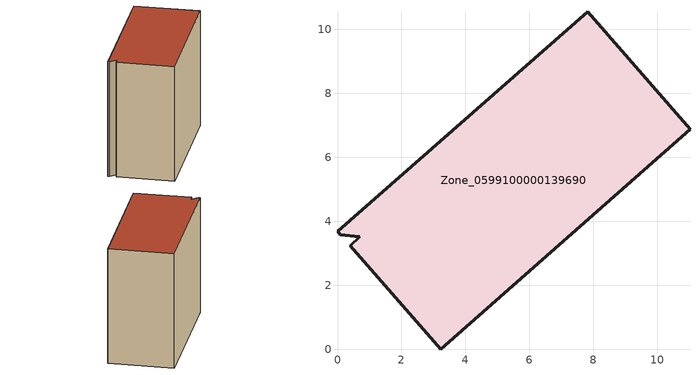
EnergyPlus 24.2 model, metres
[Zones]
Zone_0599100000139690
 floor ground (C_G): 7.83,10.55 11.02,6.88 3.23,0 0.4,3.23 0.7,3.52 0.09,3.59 0,3.69 z0
 wall outside (C_F): 11.02,6.88 7.83,10.55 0,3.69 0.09,3.59 0.7,3.52 0.4,3.23 3.23,0 11.02,6.88 z0:8.97
 roof outside (C_R): 0.7,3.52 0.4,3.23 3.23,0 11.02,6.88 7.83,10.55 0,3.69 0.09,3.59 z8.97
[BUILDING]
Pand.0599100000139690: North Axis=0; Terrain=City; Loads Convergence Tolerance Value=0.04; Temperature Convergence Tolerance Value=0.4; Solar Distribution=FullExterior; Maximum Number of Warmup Days=25; Minimum Number of Warmup Days=1
[Site:Location]
Rotterdam.The.Hague.AP_ZH_NLD Design_Conditions: Latitude=51.96; Longitude=4.45; Time Zone=1; Elevation=-4.5
[SITE:GROUNDTEMPERATURE:BUILDINGSURFACE]
18, 18, 18, 18, 18, 18, 18, 18, 18, 18, 18, 18
[MATERIAL] Thermal Absorptance=0.9; Solar Absorptance=0.7; Visible Absorptance=0.7
Name | Roughness | Thickness | Conductivity | Density | Specific Heat
G.TI.1946 | MediumSmooth | 0.15 | 1 | 540 | 1210
F.TI.1946 | Rough | 0.3 | 0.857143 | 1920 | 840
R.TI.1946 | MediumRough | 0.2 | 0.1 | 1500 | 1000
[CONSTRUCTION]
C_G: G.TI.1946
C_F: F.TI.1946
C_R: R.TI.1946
[ZONE]
Zone_0599100000139690: Type=1; Multiplier=1; Ceiling Height=Autocalculate; Volume=Autocalculate; Floor Area=autocalculate; Part of Total Floor Area=Yes
[ZONEINFILTRATION:DESIGNFLOWRATE]
Infil_Zone_0599100000139690: Zone or ZoneList or Space or SpaceList=Zone_0599100000139690; Schedule=AlwaysOn; Design Flow Rate Calculation Method=Flow/Area; Flow Rate per Floor Area=0.003; Constant Term Coefficient=1; Temperature Term Coefficient=0; Velocity Term Coefficient=0; Velocity Squared Term Coefficient=0
[HVACTEMPLATE:ZONE:IDEALLOADSAIRSYSTEM]
Zone_0599100000139690: Maximum Heating Supply Air Temperature=50; Minimum Cooling Supply Air Temperature=13; Maximum Heating Supply Air Humidity Ratio=0.0156; Minimum Cooling Supply Air Humidity Ratio=0.0077; Heating Limit=NoLimit; Cooling Limit=NoLimit; Dehumidification Control Type=ConstantSensibleHeatRatio; Cooling Sensible Heat Ratio=0.7; Dehumidification Setpoint=60; Humidification Control Type=None; Humidification Setpoint=30; Outdoor Air Method=None; Outdoor Air Flow Rate per Person=0.00944; Outdoor Air Flow Rate per Zone Floor Area=0; Outdoor Air Flow Rate per Zone=0; Demand Controlled Ventilation Type=None; Outdoor Air Economizer Type=NoEconomizer; Heat Recovery Type=None; Sensible Heat Recovery Effectiveness=0.7; Latent Heat Recovery Effectiveness=0.65
[ZONECONTROL:THERMOSTAT]
ThermostatControl_Zone_0599100000139690: Zone or ZoneList=Zone_0599100000139690; Control Type Schedule=DualSetpointControlType; Control 1=Thermostat_Zone_0599100000139690; Temperature Difference Between Cutout And Setpoint=0
[THERMOSTATSETPOINT:DUALSETPOINT]
Thermostat_Zone_0599100000139690: Heating Setpoint Temperature Schedule=HeatingSetpoint_Zone_0599100000139690; Cooling Setpoint Temperature Schedule=CoolingSetpoint_Zone_0599100000139690
[SCHEDULE:COMPACT]
HeatingSetpoint_Zone_0599100000139690: Through: 12/31, For: AllDays, Until: 24:00, 21
CoolingSetpoint_Zone_0599100000139690: Through: 12/31, For: AllDays, Until: 24:00, 24
DualSetpointControlType: Through: 12/31, For: AllDays, Until: 24:00, 4
AlwaysOn: Through: 12/31, For: AllDays, Until: 24:00, 1
